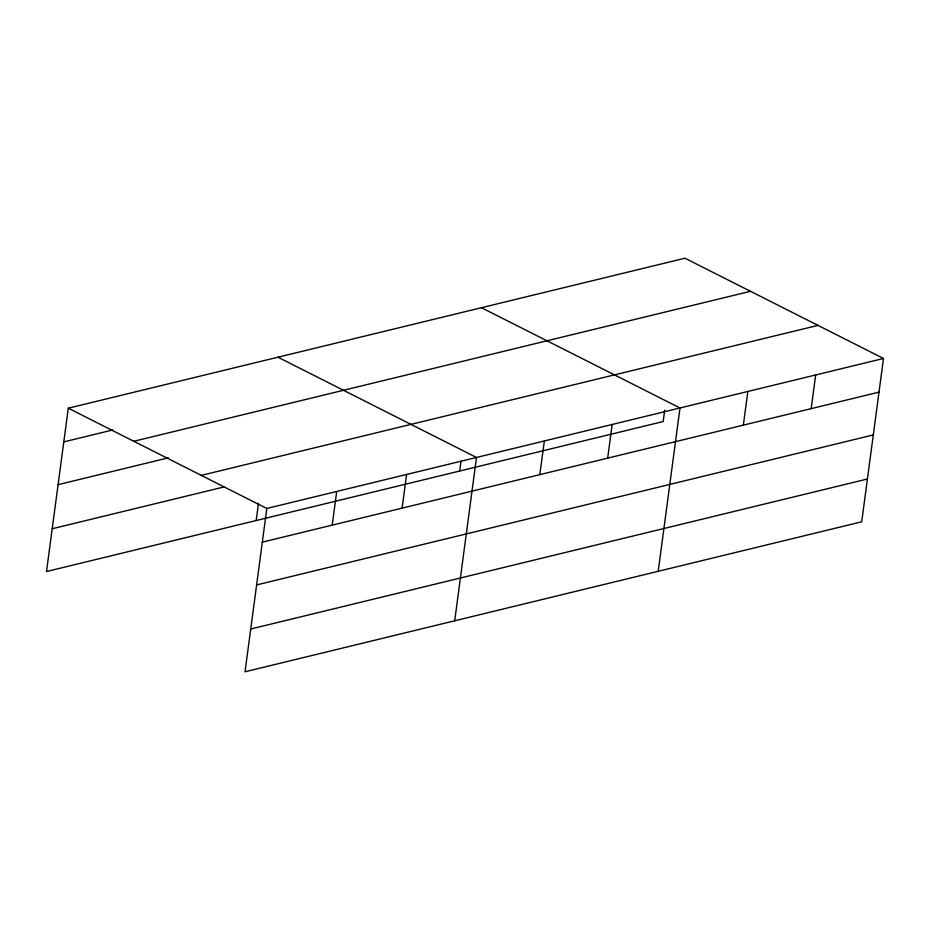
<?xml version="1.0" encoding="UTF-8"?>
<svg xmlns="http://www.w3.org/2000/svg" width="930" height="930" viewBox="0 0 930 930"><rect width="100%" height="100%" fill="white"/><g stroke="black" fill="none" stroke-linecap="round" stroke-linejoin="round"><path stroke-width="1.4" d="M883.5 358.469L266.817 508.466L245.032 671.786L861.703 521.8L883.5 358.469L684.968 258.215L68.297 408.2L46.5 571.532L663.183 421.534L664.706 410.13M256.169 520.533L258.459 503.421M332.219 525.136L336.707 491.459M402.109 508.14L406.608 474.463M459.676 471.033L461.001 461.048M454.7 620.787L476.497 457.467L277.965 357.201M539.83 474.637L544.329 440.971M607.674 458.141L612.161 424.464M658.208 571.299L679.993 407.968L481.473 307.714M743.337 425.15L747.836 391.472M811.169 408.642L815.668 374.976M63.798 441.878L112.728 429.974M133.804 441.285L750.487 291.299M58.09 484.658L168.516 457.804M201.31 475.37L817.982 325.384M52.208 528.74L224.142 486.925M262.33 542.132L879.001 392.146M256.622 584.924L873.293 434.926M250.74 629.006L867.411 479.008M68.297 408.2L266.817 508.466"/></g></svg>
